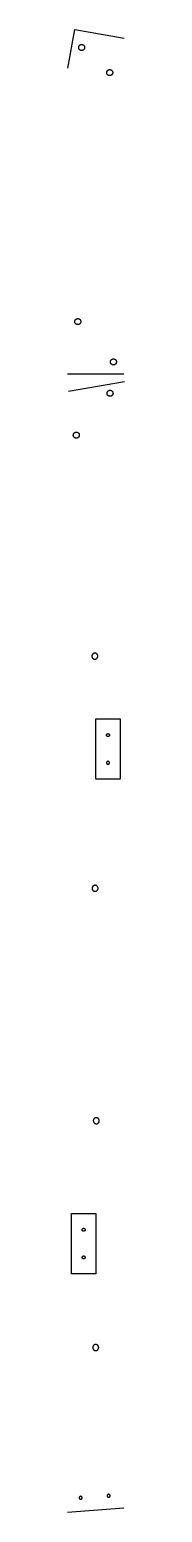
# Model space of a CAD drawing. Extents: x 0 to 3.5, y 1.4 to 93.6.
import ezdxf

# ---------------------------------------------------------------- set-up
doc = ezdxf.new("R2010")
doc.units = 0
for name, color, linetype in [('T3_PROFILE_INSIDE', 18, 'CONTINUOUS'), ('T3_PROFILE_INSIDE_2', 18, 'CONTINUOUS'), ('T5_BEVEL_0_1', 18, 'CONTINUOUS'), ('T8_DRILL', 18, 'CONTINUOUS'), ('T9-T3_POCKET', 18, 'CONTINUOUS'), ('T9_COUNTERSINK_0_1', 18, 'CONTINUOUS'), ('T9_COUNTERSINK_0_6', 18, 'CONTINUOUS')]:
    doc.layers.add(name, color=color, linetype=linetype)

msp = doc.modelspace()

# ---------------------------------------------------------------- linework, layer by layer
at = {"layer": 'T3_PROFILE_INSIDE'}
for points in [[(0.046, 71.112), (3.54, 71.708)], [(3.5, 1.638), (0, 1.388)]]:
    msp.add_lwpolyline(points, dxfattribs=at)
at = {"layer": 'T3_PROFILE_INSIDE_2'}
msp.add_lwpolyline([(0.022, 91.187), (0.459, 93.59), (3.522, 93.057)], dxfattribs=at)
at = {"layer": 'T5_BEVEL_0_1'}
msp.add_lwpolyline([(3.5, 72.168), (0, 72.168)], dxfattribs=at)
at = {"layer": 'T8_DRILL'}
for points in [[(1.063, 92.48), (1.062, 92.471), (1.062, 92.461), (1.061, 92.452), (1.059, 92.443), (1.057, 92.434), (1.054, 92.425), (1.051, 92.416), (1.048, 92.407), (1.044, 92.399), (1.04, 92.391), (1.036, 92.383), (1.031, 92.376), (1.025, 92.368), (1.02, 92.361), (1.014, 92.354), (1.008, 92.348), (1.001, 92.342), (0.994, 92.336), (0.987, 92.33), (0.98, 92.325), (0.972, 92.32), (0.965, 92.316), (0.956, 92.311), (0.948, 92.308), (0.94, 92.304), (0.931, 92.301), (0.922, 92.299), (0.913, 92.297), (0.904, 92.295), (0.894, 92.294), (0.885, 92.293), (0.875, 92.293), (0.866, 92.293), (0.856, 92.294), (0.847, 92.295), (0.837, 92.297), (0.828, 92.299), (0.819, 92.301), (0.811, 92.304), (0.802, 92.308), (0.794, 92.311), (0.786, 92.316), (0.778, 92.32), (0.77, 92.325), (0.763, 92.33), (0.756, 92.336), (0.749, 92.342), (0.743, 92.348), (0.736, 92.354), (0.731, 92.361), (0.725, 92.368), (0.72, 92.376), (0.715, 92.383), (0.71, 92.391), (0.706, 92.399), (0.702, 92.407), (0.699, 92.416), (0.696, 92.425), (0.694, 92.434), (0.691, 92.443), (0.69, 92.452), (0.689, 92.461), (0.688, 92.471), (0.688, 92.48), (0.688, 92.49), (0.689, 92.5), (0.69, 92.509), (0.691, 92.518), (0.694, 92.527), (0.696, 92.536), (0.699, 92.545), (0.702, 92.553), (0.706, 92.562), (0.71, 92.57), (0.715, 92.578), (0.72, 92.585), (0.725, 92.593), (0.731, 92.6), (0.736, 92.606), (0.743, 92.613), (0.749, 92.619), (0.756, 92.625), (0.763, 92.631), (0.77, 92.636), (0.778, 92.641), (0.786, 92.645), (0.794, 92.649), (0.802, 92.653), (0.811, 92.657), (0.819, 92.659), (0.828, 92.662), (0.837, 92.664), (0.847, 92.666), (0.856, 92.667), (0.866, 92.668), (0.875, 92.668), (0.885, 92.668), (0.894, 92.667), (0.904, 92.666), (0.913, 92.664), (0.922, 92.662), (0.931, 92.659), (0.94, 92.657), (0.948, 92.653), (0.956, 92.649), (0.965, 92.645), (0.972, 92.641), (0.98, 92.636), (0.987, 92.631), (0.994, 92.625), (1.001, 92.619), (1.008, 92.613), (1.014, 92.606), (1.02, 92.6), (1.025, 92.593), (1.031, 92.585), (1.036, 92.578), (1.04, 92.57), (1.044, 92.562), (1.048, 92.553), (1.051, 92.545), (1.054, 92.536), (1.057, 92.527), (1.059, 92.518), (1.061, 92.509), (1.062, 92.5), (1.062, 92.49)], [(2.813, 90.918), (2.812, 90.908), (2.812, 90.899), (2.811, 90.889), (2.809, 90.88), (2.807, 90.871), (2.804, 90.862), (2.801, 90.853), (2.798, 90.845), (2.794, 90.837), (2.79, 90.828), (2.786, 90.821), (2.781, 90.813), (2.775, 90.806), (2.77, 90.799), (2.764, 90.792), (2.758, 90.785), (2.751, 90.779), (2.744, 90.773), (2.737, 90.768), (2.73, 90.762), (2.722, 90.758), (2.715, 90.753), (2.706, 90.749), (2.698, 90.745), (2.69, 90.742), (2.681, 90.739), (2.672, 90.736), (2.663, 90.734), (2.654, 90.733), (2.644, 90.731), (2.635, 90.731), (2.625, 90.73), (2.616, 90.731), (2.606, 90.731), (2.597, 90.733), (2.587, 90.734), (2.578, 90.736), (2.569, 90.739), (2.561, 90.742), (2.552, 90.745), (2.544, 90.749), (2.536, 90.753), (2.528, 90.758), (2.52, 90.762), (2.513, 90.768), (2.506, 90.773), (2.499, 90.779), (2.493, 90.785), (2.486, 90.792), (2.48, 90.799), (2.475, 90.806), (2.47, 90.813), (2.465, 90.821), (2.46, 90.828), (2.456, 90.837), (2.452, 90.845), (2.449, 90.853), (2.446, 90.862), (2.444, 90.871), (2.441, 90.88), (2.44, 90.889), (2.439, 90.899), (2.438, 90.908), (2.438, 90.918), (2.438, 90.928), (2.439, 90.937), (2.44, 90.946), (2.441, 90.956), (2.444, 90.965), (2.446, 90.974), (2.449, 90.982), (2.452, 90.991), (2.456, 90.999), (2.46, 91.007), (2.465, 91.015), (2.47, 91.023), (2.475, 91.03), (2.48, 91.037), (2.486, 91.044), (2.493, 91.05), (2.499, 91.057), (2.506, 91.063), (2.513, 91.068), (2.52, 91.073), (2.528, 91.078), (2.536, 91.083), (2.544, 91.087), (2.552, 91.091), (2.561, 91.094), (2.569, 91.097), (2.578, 91.099), (2.587, 91.102), (2.597, 91.103), (2.606, 91.104), (2.616, 91.105), (2.625, 91.105), (2.635, 91.105), (2.644, 91.104), (2.654, 91.103), (2.663, 91.102), (2.672, 91.099), (2.681, 91.097), (2.69, 91.094), (2.698, 91.091), (2.706, 91.087), (2.715, 91.083), (2.722, 91.078), (2.73, 91.073), (2.737, 91.068), (2.744, 91.063), (2.751, 91.057), (2.758, 91.05), (2.764, 91.044), (2.77, 91.037), (2.775, 91.03), (2.781, 91.023), (2.786, 91.015), (2.79, 91.007), (2.794, 90.999), (2.798, 90.991), (2.801, 90.982), (2.804, 90.974), (2.807, 90.965), (2.809, 90.956), (2.811, 90.946), (2.812, 90.937), (2.812, 90.928)], [(0.821, 75.433), (0.821, 75.423), (0.82, 75.413), (0.819, 75.404), (0.817, 75.395), (0.815, 75.386), (0.812, 75.377), (0.809, 75.368), (0.806, 75.36), (0.802, 75.351), (0.798, 75.343), (0.794, 75.335), (0.789, 75.328), (0.784, 75.32), (0.778, 75.313), (0.772, 75.307), (0.766, 75.3), (0.759, 75.294), (0.753, 75.288), (0.745, 75.282), (0.738, 75.277), (0.731, 75.272), (0.723, 75.268), (0.715, 75.264), (0.706, 75.26), (0.698, 75.257), (0.689, 75.254), (0.68, 75.251), (0.671, 75.249), (0.662, 75.247), (0.652, 75.246), (0.643, 75.245), (0.633, 75.245), (0.624, 75.245), (0.614, 75.246), (0.605, 75.247), (0.596, 75.249), (0.586, 75.251), (0.578, 75.254), (0.569, 75.257), (0.56, 75.26), (0.552, 75.264), (0.544, 75.268), (0.536, 75.272), (0.528, 75.277), (0.521, 75.282), (0.514, 75.288), (0.507, 75.294), (0.501, 75.3), (0.495, 75.307), (0.489, 75.313), (0.483, 75.32), (0.478, 75.328), (0.473, 75.335), (0.468, 75.343), (0.464, 75.351), (0.461, 75.36), (0.457, 75.368), (0.454, 75.377), (0.452, 75.386), (0.45, 75.395), (0.448, 75.404), (0.447, 75.413), (0.446, 75.423), (0.446, 75.433), (0.446, 75.442), (0.447, 75.452), (0.448, 75.461), (0.45, 75.47), (0.452, 75.48), (0.454, 75.488), (0.457, 75.497), (0.461, 75.506), (0.464, 75.514), (0.468, 75.522), (0.473, 75.53), (0.478, 75.537), (0.483, 75.545), (0.489, 75.552), (0.495, 75.559), (0.501, 75.565), (0.507, 75.571), (0.514, 75.577), (0.521, 75.583), (0.528, 75.588), (0.536, 75.593), (0.544, 75.598), (0.552, 75.602), (0.56, 75.605), (0.569, 75.609), (0.578, 75.612), (0.586, 75.614), (0.596, 75.616), (0.605, 75.618), (0.614, 75.619), (0.624, 75.62), (0.633, 75.62), (0.643, 75.62), (0.652, 75.619), (0.662, 75.618), (0.671, 75.616), (0.68, 75.614), (0.689, 75.612), (0.698, 75.609), (0.706, 75.605), (0.715, 75.602), (0.723, 75.598), (0.731, 75.593), (0.738, 75.588), (0.745, 75.583), (0.753, 75.577), (0.759, 75.571), (0.766, 75.565), (0.772, 75.559), (0.778, 75.552), (0.784, 75.545), (0.789, 75.537), (0.794, 75.53), (0.798, 75.522), (0.802, 75.514), (0.806, 75.506), (0.809, 75.497), (0.812, 75.488), (0.815, 75.48), (0.817, 75.47), (0.819, 75.461), (0.82, 75.452), (0.821, 75.442)], [(3.044, 72.929), (3.044, 72.919), (3.043, 72.91), (3.042, 72.9), (3.04, 72.891), (3.038, 72.882), (3.036, 72.873), (3.033, 72.864), (3.029, 72.856), (3.026, 72.847), (3.021, 72.839), (3.017, 72.831), (3.012, 72.824), (3.007, 72.817), (3.001, 72.809), (2.995, 72.803), (2.989, 72.796), (2.983, 72.79), (2.976, 72.784), (2.969, 72.778), (2.961, 72.773), (2.954, 72.768), (2.946, 72.764), (2.938, 72.76), (2.93, 72.756), (2.921, 72.753), (2.912, 72.75), (2.903, 72.747), (2.894, 72.745), (2.885, 72.743), (2.876, 72.742), (2.866, 72.741), (2.857, 72.741), (2.847, 72.741), (2.837, 72.742), (2.828, 72.743), (2.819, 72.745), (2.81, 72.747), (2.801, 72.75), (2.792, 72.753), (2.784, 72.756), (2.775, 72.76), (2.767, 72.764), (2.759, 72.768), (2.752, 72.773), (2.744, 72.778), (2.737, 72.784), (2.731, 72.79), (2.724, 72.796), (2.718, 72.803), (2.712, 72.809), (2.706, 72.817), (2.701, 72.824), (2.696, 72.831), (2.692, 72.839), (2.688, 72.847), (2.684, 72.856), (2.68, 72.864), (2.678, 72.873), (2.675, 72.882), (2.673, 72.891), (2.671, 72.9), (2.67, 72.91), (2.669, 72.919), (2.669, 72.929), (2.669, 72.938), (2.67, 72.948), (2.671, 72.957), (2.673, 72.966), (2.675, 72.976), (2.678, 72.984), (2.68, 72.993), (2.684, 73.002), (2.688, 73.01), (2.692, 73.018), (2.696, 73.026), (2.701, 73.034), (2.706, 73.041), (2.712, 73.048), (2.718, 73.055), (2.724, 73.061), (2.731, 73.068), (2.737, 73.073), (2.744, 73.079), (2.752, 73.084), (2.759, 73.089), (2.767, 73.094), (2.775, 73.098), (2.784, 73.101), (2.792, 73.105), (2.801, 73.108), (2.81, 73.11), (2.819, 73.112), (2.828, 73.114), (2.837, 73.115), (2.847, 73.116), (2.857, 73.116), (2.866, 73.116), (2.876, 73.115), (2.885, 73.114), (2.894, 73.112), (2.903, 73.11), (2.912, 73.108), (2.921, 73.105), (2.93, 73.101), (2.938, 73.098), (2.946, 73.094), (2.954, 73.089), (2.961, 73.084), (2.969, 73.079), (2.976, 73.073), (2.983, 73.068), (2.989, 73.061), (2.995, 73.055), (3.001, 73.048), (3.007, 73.041), (3.012, 73.034), (3.017, 73.026), (3.021, 73.018), (3.026, 73.01), (3.029, 73.002), (3.033, 72.993), (3.036, 72.984), (3.038, 72.976), (3.04, 72.966), (3.042, 72.957), (3.043, 72.948), (3.044, 72.938)], [(2.676, 70.794), (2.666, 70.793), (2.656, 70.792), (2.647, 70.792), (2.638, 70.792), (2.628, 70.792), (2.619, 70.793), (2.61, 70.795), (2.601, 70.797), (2.592, 70.799), (2.584, 70.802), (2.575, 70.805), (2.567, 70.809), (2.559, 70.812), (2.551, 70.817), (2.543, 70.821), (2.536, 70.827), (2.528, 70.832), (2.522, 70.838), (2.515, 70.844), (2.509, 70.85), (2.502, 70.857), (2.497, 70.864), (2.491, 70.871), (2.486, 70.879), (2.482, 70.887), (2.477, 70.895), (2.473, 70.903), (2.47, 70.912), (2.467, 70.92), (2.464, 70.93), (2.462, 70.939), (2.46, 70.948), (2.458, 70.958), (2.458, 70.967), (2.457, 70.977), (2.457, 70.986), (2.458, 70.995), (2.459, 71.005), (2.46, 71.014), (2.462, 71.023), (2.465, 71.032), (2.467, 71.04), (2.471, 71.049), (2.474, 71.057), (2.478, 71.065), (2.482, 71.073), (2.487, 71.081), (2.492, 71.088), (2.497, 71.095), (2.503, 71.102), (2.509, 71.109), (2.516, 71.115), (2.522, 71.121), (2.529, 71.127), (2.537, 71.132), (2.544, 71.138), (2.552, 71.142), (2.56, 71.147), (2.569, 71.151), (2.577, 71.154), (2.586, 71.157), (2.595, 71.16), (2.604, 71.162), (2.614, 71.164), (2.623, 71.165), (2.633, 71.166), (2.642, 71.167), (2.652, 71.167), (2.661, 71.166), (2.67, 71.165), (2.679, 71.163), (2.688, 71.162), (2.697, 71.159), (2.706, 71.156), (2.714, 71.153), (2.723, 71.15), (2.731, 71.146), (2.739, 71.141), (2.746, 71.137), (2.754, 71.132), (2.761, 71.126), (2.768, 71.121), (2.774, 71.114), (2.781, 71.108), (2.787, 71.101), (2.793, 71.094), (2.798, 71.087), (2.803, 71.08), (2.808, 71.072), (2.812, 71.064), (2.816, 71.055), (2.82, 71.047), (2.823, 71.038), (2.826, 71.029), (2.828, 71.019), (2.83, 71.01), (2.831, 71), (2.832, 70.991), (2.832, 70.981), (2.832, 70.972), (2.831, 70.963), (2.83, 70.954), (2.829, 70.944), (2.827, 70.936), (2.825, 70.927), (2.822, 70.918), (2.819, 70.91), (2.815, 70.901), (2.811, 70.893), (2.807, 70.885), (2.802, 70.878), (2.797, 70.87), (2.792, 70.863), (2.786, 70.856), (2.78, 70.849), (2.774, 70.843), (2.767, 70.837), (2.76, 70.831), (2.753, 70.826), (2.745, 70.821), (2.737, 70.816), (2.729, 70.812), (2.721, 70.808), (2.712, 70.804), (2.703, 70.801), (2.694, 70.798), (2.685, 70.796)], [(0.571, 68.189), (0.562, 68.188), (0.552, 68.187), (0.543, 68.187), (0.533, 68.187), (0.524, 68.188), (0.515, 68.189), (0.506, 68.19), (0.497, 68.192), (0.488, 68.194), (0.479, 68.197), (0.471, 68.2), (0.463, 68.204), (0.454, 68.208), (0.447, 68.212), (0.439, 68.217), (0.431, 68.222), (0.424, 68.227), (0.417, 68.233), (0.411, 68.239), (0.404, 68.245), (0.398, 68.252), (0.392, 68.259), (0.387, 68.266), (0.382, 68.274), (0.377, 68.282), (0.373, 68.29), (0.369, 68.298), (0.365, 68.307), (0.362, 68.316), (0.36, 68.325), (0.357, 68.334), (0.355, 68.344), (0.354, 68.353), (0.353, 68.363), (0.353, 68.372), (0.353, 68.381), (0.354, 68.391), (0.355, 68.4), (0.356, 68.409), (0.358, 68.418), (0.36, 68.427), (0.363, 68.435), (0.366, 68.444), (0.37, 68.452), (0.374, 68.46), (0.378, 68.468), (0.383, 68.476), (0.388, 68.483), (0.393, 68.491), (0.399, 68.497), (0.405, 68.504), (0.411, 68.511), (0.418, 68.517), (0.425, 68.522), (0.432, 68.528), (0.44, 68.533), (0.448, 68.538), (0.456, 68.542), (0.464, 68.546), (0.473, 68.549), (0.482, 68.552), (0.491, 68.555), (0.5, 68.557), (0.51, 68.559), (0.519, 68.561), (0.529, 68.562), (0.538, 68.562), (0.547, 68.562), (0.557, 68.561), (0.566, 68.56), (0.575, 68.559), (0.584, 68.557), (0.593, 68.554), (0.601, 68.552), (0.61, 68.549), (0.618, 68.545), (0.626, 68.541), (0.634, 68.537), (0.642, 68.532), (0.649, 68.527), (0.657, 68.522), (0.663, 68.516), (0.67, 68.51), (0.676, 68.503), (0.683, 68.497), (0.688, 68.49), (0.694, 68.482), (0.699, 68.475), (0.703, 68.467), (0.708, 68.459), (0.712, 68.45), (0.715, 68.442), (0.718, 68.433), (0.721, 68.424), (0.723, 68.415), (0.725, 68.405), (0.727, 68.396), (0.728, 68.386), (0.728, 68.377), (0.728, 68.367), (0.727, 68.358), (0.726, 68.349), (0.725, 68.34), (0.723, 68.331), (0.72, 68.322), (0.718, 68.313), (0.715, 68.305), (0.711, 68.297), (0.707, 68.288), (0.703, 68.281), (0.698, 68.273), (0.693, 68.265), (0.688, 68.258), (0.682, 68.251), (0.676, 68.245), (0.669, 68.238), (0.663, 68.232), (0.656, 68.226), (0.648, 68.221), (0.641, 68.216), (0.633, 68.211), (0.625, 68.207), (0.616, 68.203), (0.608, 68.199), (0.599, 68.196), (0.59, 68.194), (0.581, 68.191)], [(1.513, 54.614), (1.514, 54.604), (1.515, 54.595), (1.517, 54.586), (1.519, 54.577), (1.522, 54.568), (1.525, 54.559), (1.529, 54.551), (1.533, 54.542), (1.537, 54.534), (1.542, 54.527), (1.547, 54.519), (1.552, 54.512), (1.558, 54.505), (1.564, 54.498), (1.571, 54.492), (1.577, 54.486), (1.584, 54.48), (1.591, 54.475), (1.599, 54.47), (1.606, 54.465), (1.614, 54.461), (1.623, 54.457), (1.631, 54.453), (1.639, 54.45), (1.648, 54.447), (1.657, 54.445), (1.666, 54.443), (1.675, 54.442), (1.685, 54.441), (1.694, 54.44), (1.704, 54.44), (1.713, 54.44), (1.723, 54.441), (1.732, 54.443), (1.742, 54.445), (1.751, 54.447), (1.76, 54.45), (1.768, 54.453), (1.777, 54.456), (1.785, 54.46), (1.793, 54.465), (1.801, 54.469), (1.808, 54.474), (1.816, 54.48), (1.823, 54.486), (1.829, 54.492), (1.836, 54.498), (1.842, 54.505), (1.847, 54.512), (1.853, 54.519), (1.858, 54.526), (1.863, 54.534), (1.867, 54.542), (1.871, 54.55), (1.874, 54.558), (1.878, 54.567), (1.88, 54.576), (1.883, 54.585), (1.884, 54.594), (1.886, 54.603), (1.887, 54.612), (1.887, 54.622), (1.887, 54.631), (1.887, 54.641), (1.886, 54.65), (1.885, 54.66), (1.883, 54.669), (1.881, 54.678), (1.878, 54.687), (1.875, 54.696), (1.871, 54.704), (1.867, 54.713), (1.863, 54.721), (1.858, 54.728), (1.853, 54.736), (1.848, 54.743), (1.842, 54.75), (1.836, 54.757), (1.829, 54.763), (1.823, 54.769), (1.816, 54.775), (1.809, 54.78), (1.801, 54.785), (1.793, 54.79), (1.786, 54.794), (1.777, 54.798), (1.769, 54.802), (1.76, 54.805), (1.752, 54.808), (1.743, 54.81), (1.734, 54.812), (1.725, 54.813), (1.715, 54.814), (1.706, 54.815), (1.696, 54.815), (1.687, 54.814), (1.677, 54.814), (1.668, 54.812), (1.658, 54.81), (1.649, 54.808), (1.64, 54.805), (1.632, 54.802), (1.623, 54.799), (1.615, 54.795), (1.607, 54.79), (1.599, 54.786), (1.592, 54.78), (1.584, 54.775), (1.577, 54.769), (1.571, 54.763), (1.564, 54.757), (1.558, 54.75), (1.553, 54.743), (1.547, 54.736), (1.542, 54.729), (1.537, 54.721), (1.533, 54.713), (1.529, 54.705), (1.526, 54.697), (1.522, 54.688), (1.52, 54.679), (1.517, 54.67), (1.516, 54.661), (1.514, 54.652), (1.513, 54.643), (1.513, 54.633), (1.513, 54.624)], [(1.527, 40.18), (1.528, 40.17), (1.529, 40.161), (1.531, 40.151), (1.533, 40.142), (1.536, 40.133), (1.539, 40.125), (1.543, 40.116), (1.547, 40.108), (1.551, 40.1), (1.556, 40.092), (1.561, 40.085), (1.566, 40.077), (1.572, 40.07), (1.578, 40.064), (1.584, 40.057), (1.591, 40.051), (1.598, 40.046), (1.605, 40.04), (1.612, 40.035), (1.62, 40.03), (1.628, 40.026), (1.636, 40.022), (1.645, 40.019), (1.653, 40.015), (1.662, 40.013), (1.671, 40.01), (1.68, 40.008), (1.689, 40.007), (1.698, 40.006), (1.708, 40.006), (1.717, 40.005), (1.727, 40.006), (1.737, 40.007), (1.746, 40.008), (1.755, 40.01), (1.764, 40.012), (1.773, 40.015), (1.782, 40.018), (1.79, 40.022), (1.799, 40.026), (1.807, 40.03), (1.815, 40.035), (1.822, 40.04), (1.829, 40.045), (1.836, 40.051), (1.843, 40.057), (1.849, 40.063), (1.855, 40.07), (1.861, 40.077), (1.866, 40.084), (1.871, 40.092), (1.876, 40.099), (1.881, 40.107), (1.884, 40.116), (1.888, 40.124), (1.891, 40.132), (1.894, 40.141), (1.896, 40.15), (1.898, 40.159), (1.9, 40.168), (1.901, 40.178), (1.901, 40.187), (1.901, 40.197), (1.901, 40.206), (1.9, 40.216), (1.898, 40.225), (1.896, 40.235), (1.894, 40.244), (1.891, 40.253), (1.888, 40.261), (1.885, 40.27), (1.881, 40.278), (1.876, 40.286), (1.872, 40.294), (1.867, 40.301), (1.861, 40.309), (1.856, 40.316), (1.849, 40.322), (1.843, 40.329), (1.836, 40.335), (1.829, 40.34), (1.822, 40.346), (1.815, 40.351), (1.807, 40.355), (1.799, 40.36), (1.791, 40.364), (1.783, 40.367), (1.774, 40.37), (1.765, 40.373), (1.756, 40.376), (1.747, 40.377), (1.738, 40.379), (1.729, 40.38), (1.719, 40.38), (1.71, 40.38), (1.7, 40.38), (1.691, 40.379), (1.681, 40.378), (1.672, 40.376), (1.663, 40.373), (1.654, 40.371), (1.645, 40.368), (1.637, 40.364), (1.629, 40.36), (1.621, 40.356), (1.613, 40.351), (1.605, 40.346), (1.598, 40.341), (1.591, 40.335), (1.584, 40.329), (1.578, 40.322), (1.572, 40.316), (1.566, 40.309), (1.561, 40.302), (1.556, 40.294), (1.551, 40.286), (1.547, 40.278), (1.543, 40.27), (1.539, 40.262), (1.536, 40.253), (1.533, 40.245), (1.531, 40.236), (1.529, 40.227), (1.528, 40.218), (1.527, 40.208), (1.526, 40.199), (1.526, 40.189)], [(1.602, 25.725), (1.603, 25.716), (1.604, 25.706), (1.606, 25.697), (1.608, 25.688), (1.611, 25.679), (1.614, 25.67), (1.618, 25.662), (1.622, 25.654), (1.626, 25.646), (1.631, 25.638), (1.636, 25.63), (1.641, 25.623), (1.647, 25.616), (1.653, 25.609), (1.659, 25.603), (1.666, 25.597), (1.673, 25.591), (1.68, 25.586), (1.687, 25.581), (1.695, 25.576), (1.703, 25.572), (1.711, 25.568), (1.72, 25.564), (1.728, 25.561), (1.737, 25.558), (1.746, 25.556), (1.755, 25.554), (1.764, 25.553), (1.773, 25.552), (1.783, 25.551), (1.792, 25.551), (1.802, 25.552), (1.812, 25.553), (1.821, 25.554), (1.83, 25.556), (1.839, 25.558), (1.848, 25.561), (1.857, 25.564), (1.865, 25.568), (1.874, 25.572), (1.882, 25.576), (1.89, 25.581), (1.897, 25.586), (1.904, 25.591), (1.911, 25.597), (1.918, 25.603), (1.924, 25.609), (1.93, 25.616), (1.936, 25.623), (1.941, 25.63), (1.946, 25.638), (1.951, 25.645), (1.956, 25.653), (1.959, 25.661), (1.963, 25.67), (1.966, 25.678), (1.969, 25.687), (1.971, 25.696), (1.973, 25.705), (1.975, 25.714), (1.976, 25.723), (1.976, 25.733), (1.976, 25.742), (1.976, 25.752), (1.975, 25.762), (1.973, 25.771), (1.971, 25.78), (1.969, 25.789), (1.966, 25.798), (1.963, 25.807), (1.96, 25.816), (1.956, 25.824), (1.951, 25.832), (1.947, 25.84), (1.942, 25.847), (1.936, 25.854), (1.931, 25.861), (1.924, 25.868), (1.918, 25.874), (1.911, 25.88), (1.904, 25.886), (1.897, 25.892), (1.89, 25.897), (1.882, 25.901), (1.874, 25.906), (1.866, 25.91), (1.858, 25.913), (1.849, 25.916), (1.84, 25.919), (1.831, 25.921), (1.822, 25.923), (1.813, 25.925), (1.804, 25.926), (1.794, 25.926), (1.785, 25.926), (1.775, 25.926), (1.766, 25.925), (1.756, 25.923), (1.747, 25.922), (1.738, 25.919), (1.729, 25.917), (1.72, 25.913), (1.712, 25.91), (1.704, 25.906), (1.696, 25.902), (1.688, 25.897), (1.68, 25.892), (1.673, 25.886), (1.666, 25.881), (1.659, 25.875), (1.653, 25.868), (1.647, 25.862), (1.641, 25.855), (1.636, 25.847), (1.631, 25.84), (1.626, 25.832), (1.622, 25.824), (1.618, 25.816), (1.614, 25.808), (1.611, 25.799), (1.608, 25.79), (1.606, 25.782), (1.604, 25.773), (1.603, 25.763), (1.602, 25.754), (1.601, 25.745), (1.601, 25.735)], [(1.75, 11.825), (1.741, 11.825), (1.731, 11.824), (1.722, 11.823), (1.712, 11.822), (1.703, 11.819), (1.694, 11.817), (1.686, 11.814), (1.677, 11.811), (1.669, 11.807), (1.661, 11.803), (1.653, 11.798), (1.645, 11.793), (1.638, 11.788), (1.631, 11.783), (1.624, 11.777), (1.618, 11.77), (1.611, 11.764), (1.606, 11.757), (1.6, 11.75), (1.595, 11.743), (1.59, 11.735), (1.585, 11.727), (1.581, 11.719), (1.577, 11.711), (1.574, 11.702), (1.571, 11.694), (1.569, 11.685), (1.567, 11.676), (1.565, 11.666), (1.564, 11.657), (1.563, 11.648), (1.563, 11.638), (1.563, 11.628), (1.564, 11.619), (1.565, 11.609), (1.567, 11.6), (1.569, 11.591), (1.571, 11.582), (1.574, 11.573), (1.577, 11.565), (1.581, 11.557), (1.585, 11.548), (1.59, 11.541), (1.595, 11.533), (1.6, 11.526), (1.606, 11.519), (1.611, 11.512), (1.618, 11.505), (1.624, 11.499), (1.631, 11.493), (1.638, 11.488), (1.645, 11.482), (1.653, 11.478), (1.661, 11.473), (1.669, 11.469), (1.677, 11.465), (1.686, 11.462), (1.694, 11.459), (1.703, 11.456), (1.712, 11.454), (1.722, 11.453), (1.731, 11.451), (1.741, 11.451), (1.75, 11.45), (1.76, 11.451), (1.769, 11.451), (1.779, 11.453), (1.788, 11.454), (1.797, 11.456), (1.806, 11.459), (1.815, 11.462), (1.823, 11.465), (1.832, 11.469), (1.84, 11.473), (1.847, 11.478), (1.855, 11.482), (1.862, 11.488), (1.87, 11.493), (1.876, 11.499), (1.883, 11.505), (1.889, 11.512), (1.895, 11.519), (1.9, 11.526), (1.906, 11.533), (1.911, 11.541), (1.915, 11.548), (1.919, 11.557), (1.923, 11.565), (1.926, 11.573), (1.929, 11.582), (1.932, 11.591), (1.934, 11.6), (1.936, 11.609), (1.937, 11.619), (1.937, 11.628), (1.938, 11.638), (1.937, 11.648), (1.937, 11.657), (1.936, 11.666), (1.934, 11.676), (1.932, 11.685), (1.929, 11.694), (1.926, 11.702), (1.923, 11.711), (1.919, 11.719), (1.915, 11.727), (1.911, 11.735), (1.906, 11.743), (1.9, 11.75), (1.895, 11.757), (1.889, 11.764), (1.883, 11.77), (1.876, 11.777), (1.87, 11.783), (1.862, 11.788), (1.855, 11.793), (1.847, 11.798), (1.84, 11.803), (1.832, 11.807), (1.823, 11.811), (1.815, 11.814), (1.806, 11.817), (1.797, 11.819), (1.788, 11.822), (1.779, 11.823), (1.769, 11.824), (1.76, 11.825)]]:
    msp.add_lwpolyline(points, close=True, dxfattribs=at)
at = {"layer": 'T9-T3_POCKET'}
for points in [[(3.28, 46.983), (1.76, 46.983), (1.76, 50.733), (3.28, 50.733)], [(1.76, 16.224), (0.24, 16.224), (0.24, 19.974), (1.76, 19.974)]]:
    msp.add_lwpolyline(points, close=True, dxfattribs=at)
at = {"layer": 'T9_COUNTERSINK_0_1'}
for points in [[(0.813, 2.386), (0.803, 2.385), (0.794, 2.384), (0.785, 2.381), (0.776, 2.378), (0.768, 2.374), (0.76, 2.37), (0.753, 2.364), (0.747, 2.358), (0.741, 2.351), (0.735, 2.344), (0.73, 2.336), (0.727, 2.328), (0.723, 2.32), (0.721, 2.311), (0.72, 2.301), (0.719, 2.292), (0.72, 2.282), (0.721, 2.273), (0.723, 2.264), (0.727, 2.255), (0.73, 2.247), (0.735, 2.239), (0.741, 2.232), (0.747, 2.225), (0.753, 2.219), (0.76, 2.214), (0.768, 2.209), (0.776, 2.205), (0.785, 2.202), (0.794, 2.2), (0.803, 2.198), (0.813, 2.198), (0.822, 2.198), (0.832, 2.2), (0.841, 2.202), (0.849, 2.205), (0.858, 2.209), (0.865, 2.214), (0.873, 2.219), (0.879, 2.225), (0.885, 2.232), (0.891, 2.239), (0.895, 2.247), (0.899, 2.255), (0.902, 2.264), (0.905, 2.273), (0.906, 2.282), (0.907, 2.292), (0.906, 2.301), (0.905, 2.311), (0.902, 2.32), (0.899, 2.328), (0.895, 2.336), (0.891, 2.344), (0.885, 2.351), (0.879, 2.358), (0.873, 2.364), (0.865, 2.37), (0.858, 2.374), (0.849, 2.378), (0.841, 2.381), (0.832, 2.384), (0.822, 2.385)], [(2.558, 2.51), (2.549, 2.51), (2.54, 2.508), (2.531, 2.506), (2.522, 2.503), (2.514, 2.499), (2.506, 2.494), (2.499, 2.489), (2.492, 2.483), (2.486, 2.476), (2.481, 2.469), (2.476, 2.461), (2.472, 2.453), (2.469, 2.444), (2.467, 2.435), (2.465, 2.426), (2.465, 2.416), (2.465, 2.407), (2.467, 2.398), (2.469, 2.389), (2.472, 2.38), (2.476, 2.372), (2.481, 2.364), (2.486, 2.357), (2.492, 2.35), (2.499, 2.344), (2.506, 2.339), (2.514, 2.334), (2.522, 2.33), (2.531, 2.327), (2.54, 2.325), (2.549, 2.323), (2.558, 2.323), (2.568, 2.323), (2.577, 2.325), (2.586, 2.327), (2.595, 2.33), (2.603, 2.334), (2.611, 2.339), (2.618, 2.344), (2.625, 2.35), (2.631, 2.357), (2.636, 2.364), (2.641, 2.372), (2.645, 2.38), (2.648, 2.389), (2.65, 2.398), (2.652, 2.407), (2.652, 2.416), (2.652, 2.426), (2.65, 2.435), (2.648, 2.444), (2.645, 2.453), (2.641, 2.461), (2.636, 2.469), (2.631, 2.476), (2.625, 2.483), (2.618, 2.489), (2.611, 2.494), (2.603, 2.499), (2.595, 2.503), (2.586, 2.506), (2.577, 2.508), (2.568, 2.51)]]:
    msp.add_lwpolyline(points, close=True, dxfattribs=at)
at = {"layer": 'T9_COUNTERSINK_0_6'}
for points in [[(2.52, 49.811), (2.53, 49.811), (2.539, 49.809), (2.548, 49.807), (2.557, 49.804), (2.565, 49.8), (2.572, 49.795), (2.58, 49.79), (2.586, 49.784), (2.592, 49.777), (2.598, 49.77), (2.602, 49.762), (2.606, 49.754), (2.61, 49.745), (2.612, 49.736), (2.613, 49.727), (2.614, 49.717), (2.613, 49.708), (2.612, 49.698), (2.61, 49.689), (2.606, 49.681), (2.602, 49.673), (2.598, 49.665), (2.592, 49.658), (2.586, 49.651), (2.58, 49.645), (2.572, 49.64), (2.565, 49.635), (2.557, 49.631), (2.548, 49.628), (2.539, 49.625), (2.53, 49.624), (2.52, 49.624), (2.51, 49.624), (2.501, 49.625), (2.492, 49.628), (2.484, 49.631), (2.475, 49.635), (2.468, 49.64), (2.46, 49.645), (2.454, 49.651), (2.448, 49.658), (2.442, 49.665), (2.438, 49.673), (2.434, 49.681), (2.43, 49.689), (2.428, 49.698), (2.427, 49.708), (2.426, 49.717), (2.427, 49.727), (2.428, 49.736), (2.43, 49.745), (2.434, 49.754), (2.438, 49.762), (2.442, 49.77), (2.448, 49.777), (2.454, 49.784), (2.46, 49.79), (2.468, 49.795), (2.475, 49.8), (2.484, 49.804), (2.492, 49.807), (2.501, 49.809), (2.51, 49.811)], [(2.52, 47.904), (2.53, 47.905), (2.539, 47.906), (2.548, 47.909), (2.557, 47.912), (2.565, 47.916), (2.573, 47.92), (2.58, 47.926), (2.587, 47.932), (2.593, 47.939), (2.598, 47.946), (2.603, 47.954), (2.607, 47.962), (2.61, 47.97), (2.612, 47.979), (2.614, 47.989), (2.614, 47.998), (2.614, 48.008), (2.612, 48.017), (2.61, 48.026), (2.607, 48.035), (2.603, 48.043), (2.598, 48.051), (2.593, 48.058), (2.587, 48.065), (2.58, 48.071), (2.573, 48.076), (2.565, 48.081), (2.557, 48.085), (2.548, 48.088), (2.539, 48.09), (2.53, 48.091), (2.52, 48.092), (2.511, 48.091), (2.501, 48.09), (2.492, 48.088), (2.484, 48.085), (2.476, 48.081), (2.468, 48.076), (2.461, 48.071), (2.454, 48.065), (2.448, 48.058), (2.443, 48.051), (2.438, 48.043), (2.434, 48.035), (2.431, 48.026), (2.428, 48.017), (2.427, 48.008), (2.427, 47.998), (2.427, 47.989), (2.428, 47.979), (2.431, 47.97), (2.434, 47.962), (2.438, 47.954), (2.443, 47.946), (2.448, 47.939), (2.454, 47.932), (2.461, 47.926), (2.468, 47.92), (2.476, 47.916), (2.484, 47.912), (2.492, 47.909), (2.501, 47.906), (2.511, 47.905)], [(2.52, 47.904), (2.53, 47.905), (2.539, 47.906), (2.548, 47.909), (2.557, 47.912), (2.565, 47.916), (2.573, 47.92), (2.58, 47.926), (2.587, 47.932), (2.593, 47.939), (2.598, 47.946), (2.603, 47.954), (2.607, 47.962), (2.61, 47.97), (2.612, 47.979), (2.614, 47.989), (2.614, 47.998), (2.614, 48.008), (2.612, 48.017), (2.61, 48.026), (2.607, 48.035), (2.603, 48.043), (2.598, 48.051), (2.593, 48.058), (2.587, 48.065), (2.58, 48.071), (2.573, 48.076), (2.565, 48.081), (2.557, 48.085), (2.548, 48.088), (2.539, 48.09), (2.53, 48.091), (2.52, 48.092), (2.511, 48.091), (2.501, 48.09), (2.492, 48.088), (2.484, 48.085), (2.476, 48.081), (2.468, 48.076), (2.461, 48.071), (2.454, 48.065), (2.448, 48.058), (2.443, 48.051), (2.438, 48.043), (2.434, 48.035), (2.431, 48.026), (2.428, 48.017), (2.427, 48.008), (2.427, 47.998), (2.427, 47.989), (2.428, 47.979), (2.431, 47.97), (2.434, 47.962), (2.438, 47.954), (2.443, 47.946), (2.448, 47.939), (2.454, 47.932), (2.461, 47.926), (2.468, 47.92), (2.476, 47.916), (2.484, 47.912), (2.492, 47.909), (2.501, 47.906), (2.511, 47.905)], [(1, 19.052), (1.01, 19.051), (1.019, 19.05), (1.028, 19.048), (1.037, 19.044), (1.045, 19.04), (1.053, 19.036), (1.06, 19.03), (1.066, 19.024), (1.073, 19.018), (1.078, 19.01), (1.083, 19.003), (1.087, 18.994), (1.09, 18.986), (1.092, 18.977), (1.093, 18.968), (1.094, 18.958), (1.093, 18.948), (1.092, 18.939), (1.09, 18.93), (1.087, 18.921), (1.083, 18.913), (1.078, 18.906), (1.073, 18.898), (1.066, 18.892), (1.06, 18.886), (1.053, 18.88), (1.045, 18.876), (1.037, 18.872), (1.028, 18.868), (1.019, 18.866), (1.01, 18.865), (1, 18.864), (0.991, 18.865), (0.981, 18.866), (0.972, 18.868), (0.964, 18.872), (0.955, 18.876), (0.948, 18.88), (0.941, 18.886), (0.934, 18.892), (0.928, 18.898), (0.922, 18.906), (0.918, 18.913), (0.914, 18.921), (0.911, 18.93), (0.908, 18.939), (0.907, 18.948), (0.906, 18.958), (0.907, 18.968), (0.908, 18.977), (0.911, 18.986), (0.914, 18.994), (0.918, 19.003), (0.922, 19.01), (0.928, 19.018), (0.934, 19.024), (0.941, 19.03), (0.948, 19.036), (0.955, 19.04), (0.964, 19.044), (0.972, 19.048), (0.981, 19.05), (0.991, 19.051)], [(1, 17.333), (1.01, 17.332), (1.019, 17.331), (1.028, 17.329), (1.037, 17.326), (1.045, 17.322), (1.053, 17.317), (1.06, 17.312), (1.066, 17.305), (1.073, 17.299), (1.078, 17.292), (1.083, 17.284), (1.087, 17.276), (1.09, 17.267), (1.092, 17.258), (1.093, 17.249), (1.094, 17.239), (1.093, 17.23), (1.092, 17.22), (1.09, 17.211), (1.087, 17.203), (1.083, 17.194), (1.078, 17.187), (1.073, 17.18), (1.066, 17.173), (1.06, 17.167), (1.053, 17.161), (1.045, 17.157), (1.037, 17.153), (1.028, 17.15), (1.019, 17.147), (1.01, 17.146), (1, 17.145), (0.991, 17.146), (0.981, 17.147), (0.972, 17.15), (0.964, 17.153), (0.955, 17.157), (0.948, 17.161), (0.941, 17.167), (0.934, 17.173), (0.928, 17.18), (0.922, 17.187), (0.918, 17.194), (0.914, 17.203), (0.911, 17.211), (0.908, 17.22), (0.907, 17.23), (0.906, 17.239), (0.907, 17.249), (0.908, 17.258), (0.911, 17.267), (0.914, 17.276), (0.918, 17.284), (0.922, 17.292), (0.928, 17.299), (0.934, 17.305), (0.941, 17.312), (0.948, 17.317), (0.955, 17.322), (0.964, 17.326), (0.972, 17.329), (0.981, 17.331), (0.991, 17.332)]]:
    msp.add_lwpolyline(points, close=True, dxfattribs=at)

doc.saveas('drawing.dxf')
